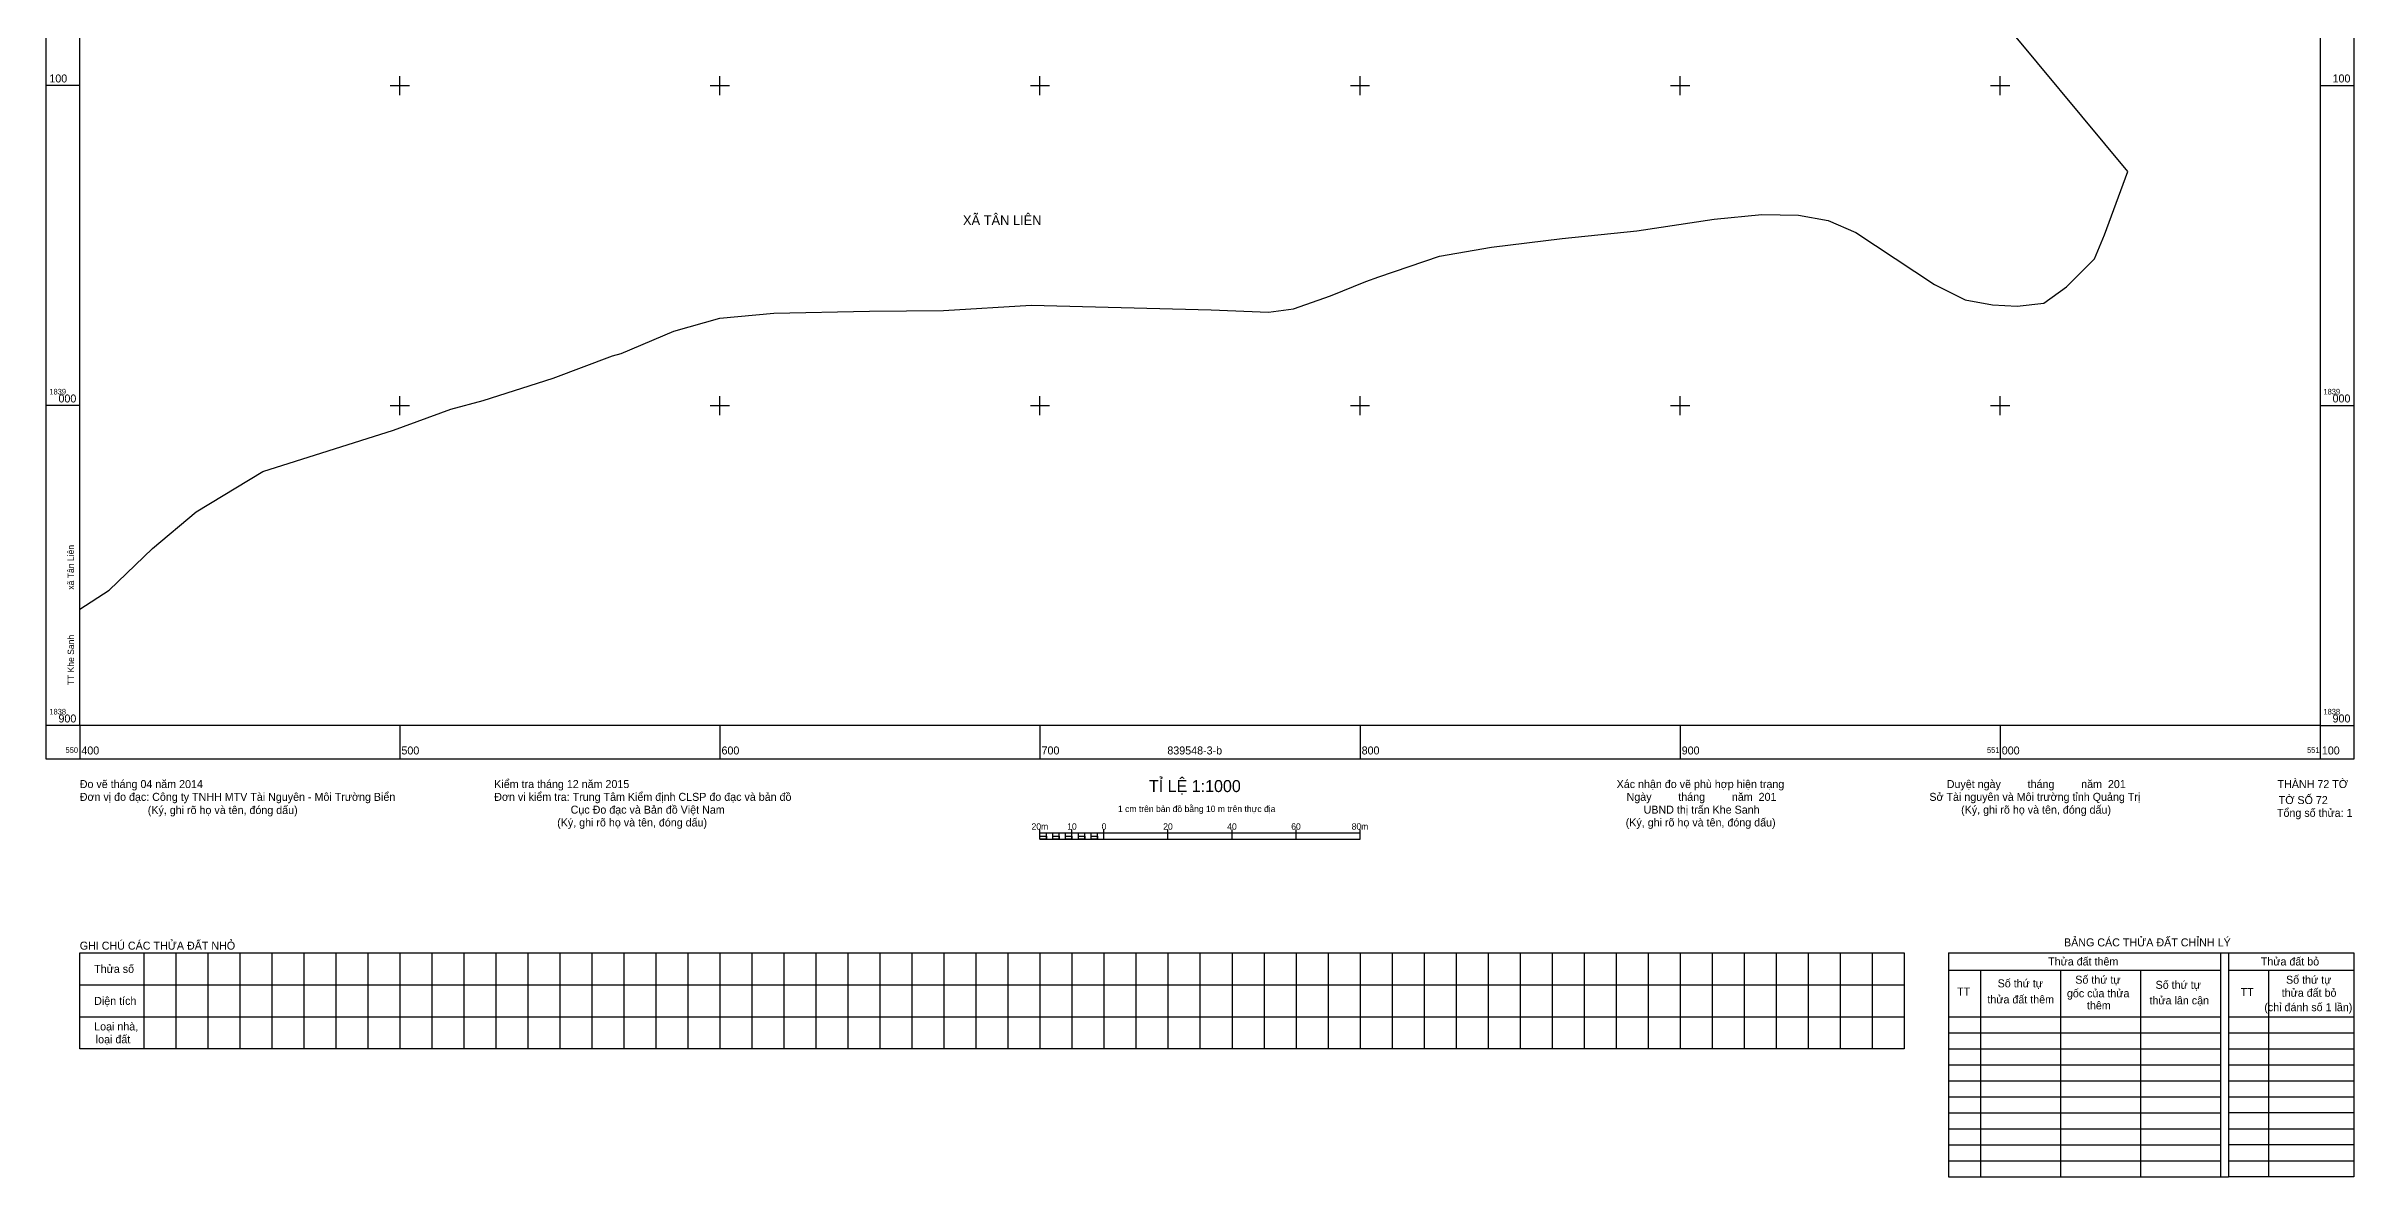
# Model space of a CAD drawing. Extents: x 550390 to 551118, y 1838759 to 1839646.
# Drawn here: x 550390 to 551110, y 1838759 to 1839112 of the extents above; entities that cross this region are included whole.
import ezdxf

# ---------------------------------------------------------------- set-up
doc = ezdxf.new("R2010")
doc.units = 0
for name, color, linetype in [('Level 28', 7, 'Continuous'), ('Level 46', 7, 'Continuous'), ('Level 48', 7, 'Continuous'), ('Level 63', 7, 'Continuous')]:
    doc.layers.add(name, color=color, linetype=linetype)

msp = doc.modelspace()

# ---------------------------------------------------------------- linework, layer by layer
at = {"layer": 'Level 46'}
for points in [[(551039.84, 1839073.18), (550997.25, 1839124.47), (550964.21, 1839136.89), (550922.52, 1839158.09), (550898.24, 1839177.43), (550868.92, 1839226.46), (550858.56, 1839242.23), (550846.44, 1839256.26), (550834.39, 1839279.01), (550827.53, 1839298.25), (550825.93, 1839320.94), (550820.85, 1839343.65), (550803.63, 1839376.9), (550795, 1839390.92), (550795.15, 1839415.34), (550806.44, 1839461.79), (550806.5, 1839472.26), (550777.04, 1839498.62), (550747.48, 1839509.27), (550719.6, 1839511.19), (550703.95, 1839516.52), (550676.25, 1839546.35), (550638.16, 1839586.71)], [(550805.85, 1839040.25), (550824.81, 1839046.7), (550841.04, 1839049.56), (550863.11, 1839052.28), (550886.51, 1839054.61), (550910.63, 1839058.32), (550925.58, 1839059.74), (550936.96, 1839059.58), (550946.23, 1839057.91), (550954.87, 1839054.12), (550979.53, 1839037.83), (550989.11, 1839033.04), (550997.64, 1839031.46), (551005.35, 1839031.12), (551013.63, 1839032.05), (551020.77, 1839037.17), (551029.44, 1839045.84), (551032.62, 1839053.37), (551039.84, 1839073.18)], [(550400, 1838936.41), (550409.17, 1838942.39), (550422.68, 1838955.33), (550436.35, 1838966.8), (550457.19, 1838979.42), (550498.01, 1838992.31), (550515.93, 1838998.86), (550526.02, 1839001.62), (550547.89, 1839008.56), (550566.41, 1839015.58), (550569.16, 1839016.34), (550585.57, 1839023.28), (550599.95, 1839027.38), (550616.89, 1839028.92), (550646.72, 1839029.53), (550669.91, 1839029.76), (550697.2, 1839031.43), (550753.54, 1839029.91), (550771.36, 1839029.25), (550779.19, 1839030.24), (550790.81, 1839034.27), (550801.79, 1839038.83), (550805.85, 1839040.25)]]:
    msp.add_lwpolyline(points, dxfattribs=at)
at = {"layer": 'Level 63'}
for p, q in [((550983.84, 1838829), (551110.5, 1838829)), ((550983.84, 1838829), (550983.84, 1838759)), ((551068.84, 1838829), (551068.84, 1838759)), ((551071.34, 1838829), (551071.34, 1838759)), ((551110.5, 1838829), (551110.5, 1838759)), ((550983.84, 1838823.63), (551068.84, 1838823.63)), ((550993.84, 1838823.63), (550993.84, 1838759)), ((551018.84, 1838823.63), (551018.84, 1838759)), ((551043.84, 1838823.63), (551043.84, 1838759)), ((551071.34, 1838823.63), (551110.5, 1838823.63)), ((551083.84, 1838823.63), (551083.84, 1838759)), ((550983.84, 1838809), (551068.84, 1838809)), ((550983.84, 1838804), (551068.84, 1838804)), ((551071.34, 1838809), (551110.5, 1838809)), ((551071.34, 1838804), (551110.5, 1838804)), ((550983.84, 1838799), (551068.84, 1838799)), ((551071.34, 1838799), (551110.5, 1838799)), ((550983.84, 1838794), (551068.84, 1838794)), ((550983.84, 1838789), (551068.84, 1838789)), ((551071.34, 1838794), (551110.5, 1838794)), ((551071.34, 1838789), (551110.5, 1838789)), ((550983.84, 1838784), (551068.84, 1838784)), ((551071.34, 1838784), (551110.5, 1838784)), ((550983.84, 1838779), (551068.84, 1838779)), ((550983.84, 1838774), (551068.84, 1838774)), ((551110.5, 1838779), (551071.34, 1838779)), ((551071.34, 1838774), (551110.5, 1838774)), ((550983.84, 1838769), (551068.84, 1838769)), ((551110.5, 1838769), (551071.34, 1838769)), ((550983.84, 1838764), (551068.84, 1838764)), ((551071.34, 1838764), (551110.5, 1838764)), ((550983.84, 1838759), (551068.84, 1838759)), ((551068.84, 1838759), (551071.34, 1838759)), ((551110.5, 1838759), (551071.34, 1838759))]:
    msp.add_line(p, q, dxfattribs=at)
for points in [[(550389.5, 1839610.5), (551110.5, 1839610.5), (551110.5, 1838889.5), (550389.5, 1838889.5)], [(550400, 1839600), (551100, 1839600), (551100, 1838900), (550400, 1838900)], [(550700, 1838864.5), (550700, 1838865.5), (550702, 1838865.5), (550702, 1838864.5)], [(550704, 1838864.5), (550704, 1838865.5), (550706, 1838865.5), (550706, 1838864.5)], [(550708, 1838864.5), (550708, 1838865.5), (550710, 1838865.5), (550710, 1838864.5)], [(550712, 1838864.5), (550712, 1838865.5), (550714, 1838865.5), (550714, 1838864.5)], [(550716, 1838864.5), (550716, 1838865.5), (550718, 1838865.5), (550718, 1838864.5)]]:
    msp.add_lwpolyline(points, close=True, dxfattribs=at)
for points in [[(550400, 1839100), (550389.5, 1839100)], [(550497, 1839100), (550503, 1839100)], [(550500, 1839097), (550500, 1839103)], [(550597, 1839100), (550603, 1839100)], [(550600, 1839097), (550600, 1839103)], [(550697, 1839100), (550703, 1839100)], [(550700, 1839097), (550700, 1839103)], [(550797, 1839100), (550803, 1839100)], [(550800, 1839097), (550800, 1839103)], [(550897, 1839100), (550903, 1839100)], [(550900, 1839097), (550900, 1839103)], [(550997, 1839100), (551003, 1839100)], [(551000, 1839097), (551000, 1839103)], [(551100, 1839100), (551110.5, 1839100)], [(550400, 1839000), (550389.5, 1839000)], [(550497, 1839000), (550503, 1839000)], [(550500, 1838997), (550500, 1839003)], [(550597, 1839000), (550603, 1839000)], [(550600, 1838997), (550600, 1839003)], [(550697, 1839000), (550703, 1839000)], [(550700, 1838997), (550700, 1839003)], [(550797, 1839000), (550803, 1839000)], [(550800, 1838997), (550800, 1839003)], [(550897, 1839000), (550903, 1839000)], [(550900, 1838997), (550900, 1839003)], [(550997, 1839000), (551003, 1839000)], [(551000, 1838997), (551000, 1839003)], [(551100, 1839000), (551110.5, 1839000)], [(550400, 1838900), (550389.5, 1838900)], [(550400, 1838900), (550400, 1838889.5)], [(550500, 1838900), (550500, 1838889.5)], [(550600, 1838900), (550600, 1838889.5)], [(550700, 1838900), (550700, 1838889.5)], [(550800, 1838900), (550800, 1838889.5)], [(550900, 1838900), (550900, 1838889.5)], [(551000, 1838900), (551000, 1838889.5)], [(551100, 1838900), (551100, 1838889.5)], [(551100, 1838900), (551110.5, 1838900)], [(550700, 1838864.5), (550700, 1838867.5)], [(550710, 1838864.5), (550710, 1838867.5)], [(550720, 1838864.5), (550720, 1838867.5)], [(550740, 1838864.5), (550740, 1838867.5)], [(550760, 1838864.5), (550760, 1838867.5)], [(550780, 1838864.5), (550780, 1838867.5)], [(550800, 1838864.5), (550800, 1838867.5)], [(550700, 1838866.5), (550800, 1838866.5)], [(550700, 1838864.5), (550800, 1838864.5)], [(550702, 1838864.5), (550702, 1838866.5)], [(550704, 1838864.5), (550704, 1838866.5)], [(550706, 1838864.5), (550706, 1838866.5)], [(550708, 1838864.5), (550708, 1838866.5)], [(550710, 1838864.5), (550710, 1838866.5)], [(550712, 1838864.5), (550712, 1838866.5)], [(550714, 1838864.5), (550714, 1838866.5)], [(550716, 1838864.5), (550716, 1838866.5)], [(550718, 1838864.5), (550718, 1838866.5)], [(550970, 1838799), (550400, 1838799), (550400, 1838829), (550970, 1838829)], [(550420, 1838829), (550420, 1838799)], [(550430, 1838829), (550430, 1838799)], [(550440, 1838829), (550440, 1838799)], [(550450, 1838829), (550450, 1838799)], [(550460, 1838829), (550460, 1838799)], [(550470, 1838829), (550470, 1838799)], [(550480, 1838829), (550480, 1838799)], [(550490, 1838829), (550490, 1838799)], [(550500, 1838829), (550500, 1838799)], [(550510, 1838829), (550510, 1838799)], [(550520, 1838829), (550520, 1838799)], [(550530, 1838829), (550530, 1838799)], [(550540, 1838829), (550540, 1838799)], [(550550, 1838829), (550550, 1838799)], [(550560, 1838829), (550560, 1838799)], [(550570, 1838829), (550570, 1838799)], [(550580, 1838829), (550580, 1838799)], [(550590, 1838829), (550590, 1838799)], [(550600, 1838829), (550600, 1838799)], [(550610, 1838829), (550610, 1838799)], [(550620, 1838829), (550620, 1838799)], [(550630, 1838829), (550630, 1838799)], [(550640, 1838829), (550640, 1838799)], [(550650, 1838829), (550650, 1838799)], [(550660, 1838829), (550660, 1838799)], [(550670, 1838829), (550670, 1838799)], [(550680, 1838829), (550680, 1838799)], [(550690, 1838829), (550690, 1838799)], [(550700, 1838829), (550700, 1838799)], [(550710, 1838829), (550710, 1838799)], [(550720, 1838829), (550720, 1838799)], [(550730, 1838829), (550730, 1838799)], [(550740, 1838829), (550740, 1838799)], [(550750, 1838829), (550750, 1838799)], [(550760, 1838829), (550760, 1838799)], [(550770, 1838829), (550770, 1838799)], [(550780, 1838829), (550780, 1838799)], [(550790, 1838829), (550790, 1838799)], [(550800, 1838829), (550800, 1838799)], [(550810, 1838829), (550810, 1838799)], [(550820, 1838829), (550820, 1838799)], [(550830, 1838829), (550830, 1838799)], [(550840, 1838829), (550840, 1838799)], [(550850, 1838829), (550850, 1838799)], [(550860, 1838829), (550860, 1838799)], [(550870, 1838829), (550870, 1838799)], [(550880, 1838829), (550880, 1838799)], [(550890, 1838829), (550890, 1838799)], [(550900, 1838829), (550900, 1838799)], [(550910, 1838829), (550910, 1838799)], [(550920, 1838829), (550920, 1838799)], [(550930, 1838829), (550930, 1838799)], [(550940, 1838829), (550940, 1838799)], [(550950, 1838829), (550950, 1838799)], [(550960, 1838829), (550960, 1838799)], [(550970, 1838829), (550970, 1838799)], [(550400, 1838819), (550970, 1838819)], [(550400, 1838809), (550970, 1838809)]]:
    msp.add_lwpolyline(points, dxfattribs=at)

# ---------------------------------------------------------------- texts
at = {"layer": 'Level 28'}
msp.add_text('TT Khe Sanh                   xã Tân Liên', height=2, rotation=90.08989, dxfattribs=at).set_placement((550398.23, 1838912.63))
at = {"layer": 'Level 48'}
msp.add_text('XÃ TÂN LIÊN', height=3, dxfattribs=at).set_placement((550675.95, 1839056.45))
at = {"layer": 'Level 63'}
for s, height, p in [('100', 2.5, (550390.5, 1839101)), ('100', 2.5, (551103.85, 1839101)), ('1839', 1.75, (550390.5, 1839003.5)), ('1839', 1.75, (551101, 1839003.5)), ('000', 2.5, (550393.35, 1839001)), ('000', 2.5, (551103.85, 1839001)), ('1838', 1.75, (550390.5, 1838903.5)), ('900', 2.5, (550393.35, 1838901)), ('1838', 1.75, (551101, 1838903.5)), ('900', 2.5, (551103.85, 1838901)), ('550', 1.75, (550395.55, 1838891.5)), ('400', 2.5, (550400.5, 1838891)), ('500', 2.5, (550500.5, 1838891)), ('600', 2.5, (550600.5, 1838891)), ('700', 2.5, (550700.5, 1838891)), ('839548-3-b', 2.5, (550739.8, 1838891)), ('800', 2.5, (550800.5, 1838891)), ('900', 2.5, (550900.5, 1838891)), ('551', 1.75, (550995.88, 1838891.5)), ('000', 2.5, (551000.5, 1838891)), ('551', 1.75, (551095.88, 1838891.5)), ('100', 2.5, (551100.5, 1838891)), ('Đo vẽ tháng 04 năm 2014', 2.5, (550400, 1838880.5)), ('Kiểm tra tháng 12 năm 2015', 2.5, (550529.5, 1838880.5)), ('TỈ LỆ 1:1000', 3.75, (550734.03, 1838879.25)), ('Xác nhận đo vẽ phù hợp hiện trạng', 2.5, (550880.17, 1838880.5)), ('Duyệt ngày         tháng         năm  201', 2.5, (550983.31, 1838880.5)), ('THÀNH 72 TỜ', 2.5, (551086.66, 1838880.5)), ('Đơn vị đo đạc: Công ty TNHH MTV Tài Nguyên - Môi Trường Biển', 2.5, (550400, 1838876.5)), ('(Ký, ghi rõ họ và tên, đóng dấu)', 2.5, (550421.25, 1838872.38)), ('Đơn vi kiểm tra: Trung Tâm Kiểm định CLSP đo đạc và bản đồ', 2.5, (550529.5, 1838876.5)), ('Cục Đo đạc và Bản đồ Việt Nam', 2.5, (550553.37, 1838872.5)), ('1 cm trên bản đồ bằng 10 m trên thực địa', 2, (550724.36, 1838873)), ('Ngày         tháng         năm  201', 2.5, (550883.28, 1838876.5)), ('UBND thị trấn Khe Sanh', 2.5, (550888.6, 1838872.5)), ('Sở Tài nguyên và Môi trường tỉnh Quảng Trị', 2.5, (550977.88, 1838876.5)), ('(Ký, ghi rõ họ và tên, đóng dấu)', 2.5, (550987.8, 1838872.5)), ('TỜ SỐ 72', 2.5, (551087.03, 1838875.5)), ('(Ký, ghi rõ họ và tên, đóng dấu)', 2.5, (550549.16, 1838868.5)), ('20m', 2, (550697.38, 1838867.5)), ('10', 2, (550708.51, 1838867.5)), ('0', 2, (550719.29, 1838867.5)), ('20', 2, (550738.51, 1838867.5)), ('40', 2, (550758.51, 1838867.5)), ('60', 2, (550778.51, 1838867.5)), ('80m', 2, (550797.38, 1838867.5)), ('(Ký, ghi rõ họ và tên, đóng dấu)', 2.5, (550883.01, 1838868.5)), ('Tổng số thửa: 1', 2.5, (551086.48, 1838871.5)), ('GHI CHÚ CÁC THỬA ĐẤT NHỎ', 2.5, (550400, 1838830)), ('BẢNG CÁC THỬA ĐẤT CHỈNH LÝ', 2.5, (551019.95, 1838831.02)), ('Thửa số', 2.5, (550404.5, 1838822.75)), ('Thửa đất thêm', 2.5, (551014.98, 1838825.06)), ('Thửa đất bỏ', 2.5, (551081.44, 1838825.06)), ('TT', 2.5, (550986.54, 1838815.64)), ('Số thứ tự', 2.5, (550999.21, 1838818.22)), ('gốc của thửa', 2.5, (551020.86, 1838815.11)), ('Số thứ tự', 2.5, (551023.47, 1838819.36)), ('Số thứ tự', 2.5, (551048.56, 1838817.76)), ('TT', 2.5, (551075.14, 1838815.52)), ('thửa đất bỏ', 2.5, (551087.96, 1838815.28)), ('Số thứ tự', 2.5, (551089.32, 1838819.36)), ('Diện tích', 2.5, (550404.5, 1838812.75)), ('thửa đất thêm', 2.5, (550996.01, 1838813.2)), ('thêm', 2.5, (551027.11, 1838811.34)), ('thửa lân cận', 2.5, (551046.66, 1838812.9)), ('(chỉ đánh số 1 lần)', 2.5, (551082.53, 1838810.77)), ('Loại nhà,', 2.5, (550404.5, 1838804.75)), ('loại đất', 2.5, (550405, 1838800.75))]:
    msp.add_text(s, height=height, dxfattribs=at).set_placement(p)

doc.saveas('drawing.dxf')
